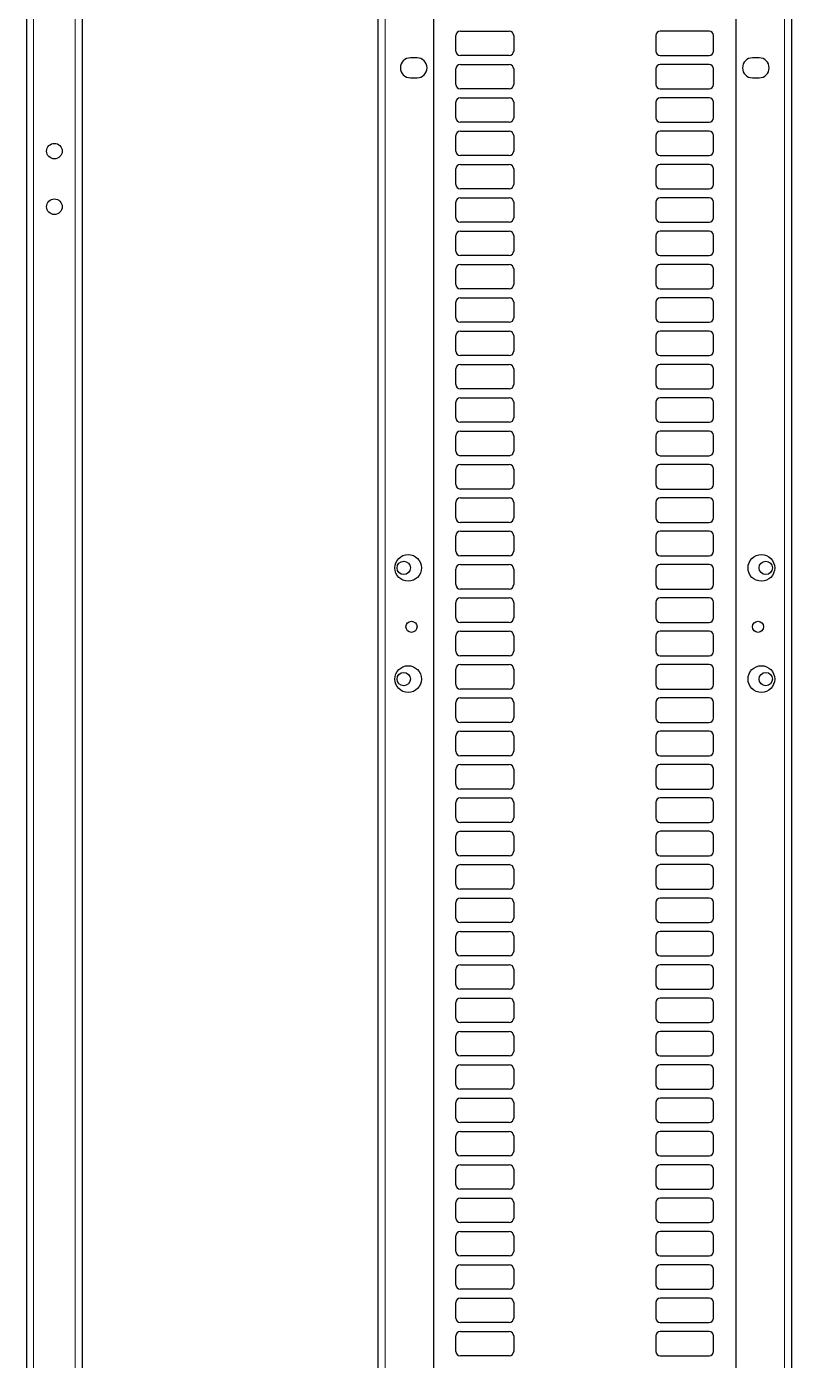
# Model space of a CAD drawing. Header units: millimetres. Extents: x -293 to 528, y -288 to 1990.
# Drawn here: x 119 to 464, y 310 to 910 of the extents above; entities that cross this region are included whole.
import ezdxf

# ---------------------------------------------------------------- set-up
doc = ezdxf.new("R2010")
doc.units = ezdxf.units.MM

msp = doc.modelspace()

# ---------------------------------------------------------------- linework, layer by layer
at = {"color": 8, "linetype": 'Continuous', "lineweight": 18}
for p, q in [((122.54, 1833.17), (122.54, -26.2)), ((141.34, -41.35), (141.34, 1833.17)), ((280.78, -49.83), (280.78, 1803.97)), ((460.58, 1803.97), (460.58, -49.83))]:
    msp.add_line(p, q, dxfattribs=at)
at = {"color": 7, "linetype": 'Continuous', "lineweight": 25}
for p, q in [((144.44, 1833.17), (144.44, -38.45)), ((277.68, -49.83), (277.68, 1833.17)), ((463.68, 1833.17), (463.68, -49.83)), ((119.44, 1803.97), (119.44, -30.83)), ((302.68, -49.83), (302.68, 1803.97)), ((438.68, 1803.97), (438.68, -49.83)), ((312.68, 899.17), (312.68, 906.17)), ((314.68, 908.17), (336.68, 908.17)), ((338.68, 906.17), (338.68, 899.17)), ((402.68, 906.17), (402.68, 899.17)), ((426.68, 908.17), (404.68, 908.17)), ((428.68, 899.17), (428.68, 906.17)), ((295.18, 896.17), (292.18, 896.17)), ((336.68, 897.17), (314.68, 897.17)), ((404.68, 897.17), (426.68, 897.17)), ((449.18, 896.17), (446.18, 896.17)), ((312.68, 884.17), (312.68, 891.17)), ((314.68, 893.17), (336.68, 893.17)), ((338.68, 891.17), (338.68, 884.17)), ((402.68, 891.17), (402.68, 884.17)), ((426.68, 893.17), (404.68, 893.17)), ((428.68, 884.17), (428.68, 891.17)), ((292.18, 887.17), (295.18, 887.17)), ((336.68, 882.17), (314.68, 882.17)), ((404.68, 882.17), (426.68, 882.17)), ((446.18, 887.17), (449.18, 887.17)), ((312.68, 869.17), (312.68, 876.17)), ((314.68, 878.17), (336.68, 878.17)), ((338.68, 876.17), (338.68, 869.17)), ((402.68, 876.17), (402.68, 869.17)), ((426.68, 878.17), (404.68, 878.17)), ((428.68, 869.17), (428.68, 876.17)), ((336.68, 867.17), (314.68, 867.17)), ((404.68, 867.17), (426.68, 867.17)), ((312.68, 854.17), (312.68, 861.17)), ((314.68, 863.17), (336.68, 863.17)), ((338.68, 861.17), (338.68, 854.17)), ((402.68, 861.17), (402.68, 854.17)), ((426.68, 863.17), (404.68, 863.17)), ((428.68, 854.17), (428.68, 861.17)), ((336.68, 852.17), (314.68, 852.17)), ((404.68, 852.17), (426.68, 852.17)), ((312.68, 839.17), (312.68, 846.17)), ((314.68, 848.17), (336.68, 848.17)), ((338.68, 846.17), (338.68, 839.17)), ((402.68, 846.17), (402.68, 839.17)), ((426.68, 848.17), (404.68, 848.17)), ((428.68, 839.17), (428.68, 846.17)), ((336.68, 837.17), (314.68, 837.17)), ((404.68, 837.17), (426.68, 837.17)), ((312.68, 824.17), (312.68, 831.17)), ((314.68, 833.17), (336.68, 833.17)), ((338.68, 831.17), (338.68, 824.17)), ((402.68, 831.17), (402.68, 824.17)), ((426.68, 833.17), (404.68, 833.17)), ((428.68, 824.17), (428.68, 831.17)), ((336.68, 822.17), (314.68, 822.17)), ((404.68, 822.17), (426.68, 822.17)), ((312.68, 809.17), (312.68, 816.17)), ((314.68, 818.17), (336.68, 818.17)), ((338.68, 816.17), (338.68, 809.17)), ((402.68, 816.17), (402.68, 809.17)), ((426.68, 818.17), (404.68, 818.17)), ((428.68, 809.17), (428.68, 816.17)), ((336.68, 807.17), (314.68, 807.17)), ((404.68, 807.17), (426.68, 807.17)), ((312.68, 794.17), (312.68, 801.17)), ((314.68, 803.17), (336.68, 803.17)), ((338.68, 801.17), (338.68, 794.17)), ((402.68, 801.17), (402.68, 794.17)), ((426.68, 803.17), (404.68, 803.17)), ((428.68, 794.17), (428.68, 801.17)), ((336.68, 792.17), (314.68, 792.17)), ((404.68, 792.17), (426.68, 792.17)), ((312.68, 779.17), (312.68, 786.17)), ((314.68, 788.17), (336.68, 788.17)), ((338.68, 786.17), (338.68, 779.17)), ((402.68, 786.17), (402.68, 779.17)), ((426.68, 788.17), (404.68, 788.17)), ((428.68, 779.17), (428.68, 786.17)), ((336.68, 777.17), (314.68, 777.17)), ((404.68, 777.17), (426.68, 777.17)), ((312.68, 764.17), (312.68, 771.17)), ((314.68, 773.17), (336.68, 773.17)), ((338.68, 771.17), (338.68, 764.17)), ((402.68, 771.17), (402.68, 764.17)), ((426.68, 773.17), (404.68, 773.17)), ((428.68, 764.17), (428.68, 771.17)), ((336.68, 762.17), (314.68, 762.17)), ((404.68, 762.17), (426.68, 762.17)), ((312.68, 749.17), (312.68, 756.17)), ((314.68, 758.17), (336.68, 758.17)), ((338.68, 756.17), (338.68, 749.17)), ((402.68, 756.17), (402.68, 749.17)), ((426.68, 758.17), (404.68, 758.17)), ((428.68, 749.17), (428.68, 756.17)), ((336.68, 747.17), (314.68, 747.17)), ((404.68, 747.17), (426.68, 747.17)), ((312.68, 734.17), (312.68, 741.17)), ((314.68, 743.17), (336.68, 743.17)), ((338.68, 741.17), (338.68, 734.17)), ((402.68, 741.17), (402.68, 734.17)), ((426.68, 743.17), (404.68, 743.17)), ((428.68, 734.17), (428.68, 741.17)), ((336.68, 732.17), (314.68, 732.17)), ((404.68, 732.17), (426.68, 732.17)), ((312.68, 719.17), (312.68, 726.17)), ((314.68, 728.17), (336.68, 728.17)), ((338.68, 726.17), (338.68, 719.17)), ((402.68, 726.17), (402.68, 719.17)), ((426.68, 728.17), (404.68, 728.17)), ((428.68, 719.17), (428.68, 726.17)), ((336.68, 717.17), (314.68, 717.17)), ((404.68, 717.17), (426.68, 717.17)), ((312.68, 704.17), (312.68, 711.17)), ((314.68, 713.17), (336.68, 713.17)), ((338.68, 711.17), (338.68, 704.17)), ((402.68, 711.17), (402.68, 704.17)), ((426.68, 713.17), (404.68, 713.17)), ((428.68, 704.17), (428.68, 711.17)), ((336.68, 702.17), (314.68, 702.17)), ((404.68, 702.17), (426.68, 702.17)), ((312.68, 689.17), (312.68, 696.17)), ((314.68, 698.17), (336.68, 698.17)), ((338.68, 696.17), (338.68, 689.17)), ((402.68, 696.17), (402.68, 689.17)), ((426.68, 698.17), (404.68, 698.17)), ((428.68, 689.17), (428.68, 696.17)), ((336.68, 687.17), (314.68, 687.17)), ((404.68, 687.17), (426.68, 687.17)), ((312.68, 674.17), (312.68, 681.17)), ((314.68, 683.17), (336.68, 683.17)), ((338.68, 681.17), (338.68, 674.17)), ((402.68, 681.17), (402.68, 674.17)), ((426.68, 683.17), (404.68, 683.17)), ((428.68, 674.17), (428.68, 681.17)), ((336.68, 672.17), (314.68, 672.17)), ((404.68, 672.17), (426.68, 672.17)), ((312.68, 659.17), (312.68, 666.17)), ((314.68, 668.17), (336.68, 668.17)), ((338.68, 666.17), (338.68, 659.17)), ((402.68, 666.17), (402.68, 659.17)), ((426.68, 668.17), (404.68, 668.17)), ((428.68, 659.17), (428.68, 666.17)), ((336.68, 657.17), (314.68, 657.17)), ((404.68, 657.17), (426.68, 657.17)), ((312.68, 644.17), (312.68, 651.17)), ((314.68, 653.17), (336.68, 653.17)), ((338.68, 651.17), (338.68, 644.17)), ((402.68, 651.17), (402.68, 644.17)), ((426.68, 653.17), (404.68, 653.17)), ((428.68, 644.17), (428.68, 651.17)), ((336.68, 642.17), (314.68, 642.17)), ((404.68, 642.17), (426.68, 642.17)), ((312.68, 629.17), (312.68, 636.17)), ((314.68, 638.17), (336.68, 638.17)), ((338.68, 636.17), (338.68, 629.17)), ((402.68, 636.17), (402.68, 629.17)), ((426.68, 638.17), (404.68, 638.17)), ((428.68, 629.17), (428.68, 636.17)), ((336.68, 627.17), (314.68, 627.17)), ((404.68, 627.17), (426.68, 627.17)), ((312.68, 614.17), (312.68, 621.17)), ((314.68, 623.17), (336.68, 623.17)), ((338.68, 621.17), (338.68, 614.17)), ((402.68, 621.17), (402.68, 614.17)), ((426.68, 623.17), (404.68, 623.17)), ((428.68, 614.17), (428.68, 621.17)), ((336.68, 612.17), (314.68, 612.17)), ((404.68, 612.17), (426.68, 612.17)), ((312.68, 599.17), (312.68, 606.17)), ((314.68, 608.17), (336.68, 608.17)), ((338.68, 606.17), (338.68, 599.17)), ((402.68, 606.17), (402.68, 599.17)), ((426.68, 608.17), (404.68, 608.17)), ((428.68, 599.17), (428.68, 606.17)), ((336.68, 597.17), (314.68, 597.17)), ((404.68, 597.17), (426.68, 597.17)), ((312.68, 584.17), (312.68, 591.17)), ((314.68, 593.17), (336.68, 593.17)), ((338.68, 591.17), (338.68, 584.17)), ((402.68, 591.17), (402.68, 584.17)), ((426.68, 593.17), (404.68, 593.17)), ((428.68, 584.17), (428.68, 591.17)), ((336.68, 582.17), (314.68, 582.17)), ((404.68, 582.17), (426.68, 582.17)), ((312.68, 569.17), (312.68, 576.17)), ((314.68, 578.17), (336.68, 578.17)), ((338.68, 576.17), (338.68, 569.17)), ((402.68, 576.17), (402.68, 569.17)), ((426.68, 578.17), (404.68, 578.17)), ((428.68, 569.17), (428.68, 576.17)), ((336.68, 567.17), (314.68, 567.17)), ((404.68, 567.17), (426.68, 567.17)), ((312.68, 554.17), (312.68, 561.17)), ((314.68, 563.17), (336.68, 563.17)), ((338.68, 561.17), (338.68, 554.17)), ((402.68, 561.17), (402.68, 554.17)), ((426.68, 563.17), (404.68, 563.17)), ((428.68, 554.17), (428.68, 561.17)), ((336.68, 552.17), (314.68, 552.17)), ((404.68, 552.17), (426.68, 552.17)), ((312.68, 539.17), (312.68, 546.17)), ((314.68, 548.17), (336.68, 548.17)), ((338.68, 546.17), (338.68, 539.17)), ((402.68, 546.17), (402.68, 539.17)), ((426.68, 548.17), (404.68, 548.17)), ((428.68, 539.17), (428.68, 546.17)), ((336.68, 537.17), (314.68, 537.17)), ((404.68, 537.17), (426.68, 537.17)), ((312.68, 524.17), (312.68, 531.17)), ((314.68, 533.17), (336.68, 533.17)), ((338.68, 531.17), (338.68, 524.17)), ((402.68, 531.17), (402.68, 524.17)), ((426.68, 533.17), (404.68, 533.17)), ((428.68, 524.17), (428.68, 531.17)), ((336.68, 522.17), (314.68, 522.17)), ((404.68, 522.17), (426.68, 522.17)), ((312.68, 509.17), (312.68, 516.17)), ((314.68, 518.17), (336.68, 518.17)), ((338.68, 516.17), (338.68, 509.17)), ((402.68, 516.17), (402.68, 509.17)), ((426.68, 518.17), (404.68, 518.17)), ((428.68, 509.17), (428.68, 516.17)), ((336.68, 507.17), (314.68, 507.17)), ((404.68, 507.17), (426.68, 507.17)), ((312.68, 494.17), (312.68, 501.17)), ((314.68, 503.17), (336.68, 503.17)), ((338.68, 501.17), (338.68, 494.17)), ((402.68, 501.17), (402.68, 494.17)), ((426.68, 503.17), (404.68, 503.17)), ((428.68, 494.17), (428.68, 501.17)), ((336.68, 492.17), (314.68, 492.17)), ((404.68, 492.17), (426.68, 492.17)), ((312.68, 479.17), (312.68, 486.17)), ((314.68, 488.17), (336.68, 488.17)), ((338.68, 486.17), (338.68, 479.17)), ((402.68, 486.17), (402.68, 479.17)), ((426.68, 488.17), (404.68, 488.17)), ((428.68, 479.17), (428.68, 486.17)), ((336.68, 477.17), (314.68, 477.17)), ((404.68, 477.17), (426.68, 477.17)), ((312.68, 464.17), (312.68, 471.17)), ((314.68, 473.17), (336.68, 473.17)), ((338.68, 471.17), (338.68, 464.17)), ((402.68, 471.17), (402.68, 464.17)), ((426.68, 473.17), (404.68, 473.17)), ((428.68, 464.17), (428.68, 471.17)), ((336.68, 462.17), (314.68, 462.17)), ((404.68, 462.17), (426.68, 462.17)), ((312.68, 449.17), (312.68, 456.17)), ((314.68, 458.17), (336.68, 458.17)), ((338.68, 456.17), (338.68, 449.17)), ((402.68, 456.17), (402.68, 449.17)), ((426.68, 458.17), (404.68, 458.17)), ((428.68, 449.17), (428.68, 456.17)), ((336.68, 447.17), (314.68, 447.17)), ((404.68, 447.17), (426.68, 447.17)), ((312.68, 434.17), (312.68, 441.17)), ((314.68, 443.17), (336.68, 443.17)), ((338.68, 441.17), (338.68, 434.17)), ((402.68, 441.17), (402.68, 434.17)), ((426.68, 443.17), (404.68, 443.17)), ((428.68, 434.17), (428.68, 441.17)), ((336.68, 432.17), (314.68, 432.17)), ((404.68, 432.17), (426.68, 432.17)), ((312.68, 419.17), (312.68, 426.17)), ((314.68, 428.17), (336.68, 428.17)), ((338.68, 426.17), (338.68, 419.17)), ((402.68, 426.17), (402.68, 419.17)), ((426.68, 428.17), (404.68, 428.17)), ((428.68, 419.17), (428.68, 426.17)), ((336.68, 417.17), (314.68, 417.17)), ((404.68, 417.17), (426.68, 417.17)), ((312.68, 404.17), (312.68, 411.17)), ((314.68, 413.17), (336.68, 413.17)), ((338.68, 411.17), (338.68, 404.17)), ((402.68, 411.17), (402.68, 404.17)), ((426.68, 413.17), (404.68, 413.17)), ((428.68, 404.17), (428.68, 411.17)), ((336.68, 402.17), (314.68, 402.17)), ((404.68, 402.17), (426.68, 402.17)), ((312.68, 389.17), (312.68, 396.17)), ((314.68, 398.17), (336.68, 398.17)), ((338.68, 396.17), (338.68, 389.17)), ((402.68, 396.17), (402.68, 389.17)), ((426.68, 398.17), (404.68, 398.17)), ((428.68, 389.17), (428.68, 396.17)), ((336.68, 387.17), (314.68, 387.17)), ((404.68, 387.17), (426.68, 387.17)), ((312.68, 374.17), (312.68, 381.17)), ((314.68, 383.17), (336.68, 383.17)), ((338.68, 381.17), (338.68, 374.17)), ((402.68, 381.17), (402.68, 374.17)), ((426.68, 383.17), (404.68, 383.17)), ((428.68, 374.17), (428.68, 381.17)), ((336.68, 372.17), (314.68, 372.17)), ((404.68, 372.17), (426.68, 372.17)), ((312.68, 359.17), (312.68, 366.17)), ((314.68, 368.17), (336.68, 368.17)), ((338.68, 366.17), (338.68, 359.17)), ((402.68, 366.17), (402.68, 359.17)), ((426.68, 368.17), (404.68, 368.17)), ((428.68, 359.17), (428.68, 366.17)), ((336.68, 357.17), (314.68, 357.17)), ((404.68, 357.17), (426.68, 357.17)), ((312.68, 344.17), (312.68, 351.17)), ((314.68, 353.17), (336.68, 353.17)), ((338.68, 351.17), (338.68, 344.17)), ((402.68, 351.17), (402.68, 344.17)), ((426.68, 353.17), (404.68, 353.17)), ((428.68, 344.17), (428.68, 351.17)), ((336.68, 342.17), (314.68, 342.17)), ((404.68, 342.17), (426.68, 342.17)), ((312.68, 329.17), (312.68, 336.17)), ((314.68, 338.17), (336.68, 338.17)), ((338.68, 336.17), (338.68, 329.17)), ((402.68, 336.17), (402.68, 329.17)), ((426.68, 338.17), (404.68, 338.17)), ((428.68, 329.17), (428.68, 336.17)), ((336.68, 327.17), (314.68, 327.17)), ((404.68, 327.17), (426.68, 327.17)), ((312.68, 314.17), (312.68, 321.17)), ((314.68, 323.17), (336.68, 323.17)), ((338.68, 321.17), (338.68, 314.17)), ((402.68, 321.17), (402.68, 314.17)), ((426.68, 323.17), (404.68, 323.17)), ((428.68, 314.17), (428.68, 321.17)), ((336.68, 312.17), (314.68, 312.17)), ((404.68, 312.17), (426.68, 312.17))]:
    msp.add_line(p, q, dxfattribs=at)
for centre, radius in [((131.94, 854.17), 3.5), ((131.94, 829.17), 3.5), ((291.18, 666.67), 6), ((450.18, 666.67), 6), ((289.18, 666.67), 3), ((452.18, 666.67), 3), ((292.68, 640.17), 2.5), ((448.68, 640.17), 2.5), ((291.18, 616.67), 6), ((289.18, 616.67), 3), ((450.18, 616.67), 6), ((452.18, 616.67), 3)]:
    msp.add_circle(centre, radius, dxfattribs=at)
for centre, radius, start, end in [((314.68, 906.17), 2, 90, 180), ((336.68, 906.17), 2, 0, 90), ((404.68, 906.17), 2, 90, 180), ((426.68, 906.17), 2, 0, 90), ((292.18, 891.67), 4.5, 90, 270), ((295.18, 891.67), 4.5, 270, 90), ((314.68, 899.17), 2, 180, 270), ((336.68, 899.17), 2, 270, 0), ((404.68, 899.17), 2, 180, 270), ((426.68, 899.17), 2, 270, 0), ((446.18, 891.67), 4.5, 90, 270), ((449.18, 891.67), 4.5, 270, 90), ((314.68, 891.17), 2, 90, 180), ((336.68, 891.17), 2, 0, 90), ((404.68, 891.17), 2, 90, 180), ((426.68, 891.17), 2, 0, 90), ((314.68, 884.17), 2, 180, 270), ((336.68, 884.17), 2, 270, 0), ((404.68, 884.17), 2, 180, 270), ((426.68, 884.17), 2, 270, 0), ((314.68, 876.17), 2, 90, 180), ((336.68, 876.17), 2, 0, 90), ((404.68, 876.17), 2, 90, 180), ((426.68, 876.17), 2, 0, 90), ((314.68, 869.17), 2, 180, 270), ((336.68, 869.17), 2, 270, 0), ((404.68, 869.17), 2, 180, 270), ((426.68, 869.17), 2, 270, 0), ((314.68, 861.17), 2, 90, 180), ((336.68, 861.17), 2, 0, 90), ((404.68, 861.17), 2, 90, 180), ((426.68, 861.17), 2, 0, 90), ((314.68, 854.17), 2, 180, 270), ((336.68, 854.17), 2, 270, 0), ((404.68, 854.17), 2, 180, 270), ((426.68, 854.17), 2, 270, 0), ((314.68, 846.17), 2, 90, 180), ((336.68, 846.17), 2, 0, 90), ((404.68, 846.17), 2, 90, 180), ((426.68, 846.17), 2, 0, 90), ((314.68, 839.17), 2, 180, 270), ((336.68, 839.17), 2, 270, 0), ((404.68, 839.17), 2, 180, 270), ((426.68, 839.17), 2, 270, 0), ((314.68, 831.17), 2, 90, 180), ((336.68, 831.17), 2, 0, 90), ((404.68, 831.17), 2, 90, 180), ((426.68, 831.17), 2, 0, 90), ((314.68, 824.17), 2, 180, 270), ((336.68, 824.17), 2, 270, 0), ((404.68, 824.17), 2, 180, 270), ((426.68, 824.17), 2, 270, 0), ((314.68, 816.17), 2, 90, 180), ((336.68, 816.17), 2, 0, 90), ((404.68, 816.17), 2, 90, 180), ((426.68, 816.17), 2, 0, 90), ((314.68, 809.17), 2, 180, 270), ((336.68, 809.17), 2, 270, 0), ((404.68, 809.17), 2, 180, 270), ((426.68, 809.17), 2, 270, 0), ((314.68, 801.17), 2, 90, 180), ((336.68, 801.17), 2, 0, 90), ((404.68, 801.17), 2, 90, 180), ((426.68, 801.17), 2, 0, 90), ((314.68, 794.17), 2, 180, 270), ((336.68, 794.17), 2, 270, 0), ((404.68, 794.17), 2, 180, 270), ((426.68, 794.17), 2, 270, 0), ((314.68, 786.17), 2, 90, 180), ((336.68, 786.17), 2, 0, 90), ((404.68, 786.17), 2, 90, 180), ((426.68, 786.17), 2, 0, 90), ((314.68, 779.17), 2, 180, 270), ((336.68, 779.17), 2, 270, 0), ((404.68, 779.17), 2, 180, 270), ((426.68, 779.17), 2, 270, 0), ((314.68, 771.17), 2, 90, 180), ((336.68, 771.17), 2, 0, 90), ((404.68, 771.17), 2, 90, 180), ((426.68, 771.17), 2, 0, 90), ((314.68, 764.17), 2, 180, 270), ((336.68, 764.17), 2, 270, 0), ((404.68, 764.17), 2, 180, 270), ((426.68, 764.17), 2, 270, 0), ((314.68, 756.17), 2, 90, 180), ((336.68, 756.17), 2, 0, 90), ((404.68, 756.17), 2, 90, 180), ((426.68, 756.17), 2, 0, 90), ((314.68, 749.17), 2, 180, 270), ((336.68, 749.17), 2, 270, 0), ((404.68, 749.17), 2, 180, 270), ((426.68, 749.17), 2, 270, 0), ((314.68, 741.17), 2, 90, 180), ((336.68, 741.17), 2, 0, 90), ((404.68, 741.17), 2, 90, 180), ((426.68, 741.17), 2, 0, 90), ((314.68, 734.17), 2, 180, 270), ((336.68, 734.17), 2, 270, 0), ((404.68, 734.17), 2, 180, 270), ((426.68, 734.17), 2, 270, 0), ((314.68, 726.17), 2, 90, 180), ((336.68, 726.17), 2, 0, 90), ((404.68, 726.17), 2, 90, 180), ((426.68, 726.17), 2, 0, 90), ((314.68, 719.17), 2, 180, 270), ((336.68, 719.17), 2, 270, 0), ((404.68, 719.17), 2, 180, 270), ((426.68, 719.17), 2, 270, 0), ((314.68, 711.17), 2, 90, 180), ((336.68, 711.17), 2, 0, 90), ((404.68, 711.17), 2, 90, 180), ((426.68, 711.17), 2, 0, 90), ((314.68, 704.17), 2, 180, 270), ((336.68, 704.17), 2, 270, 0), ((404.68, 704.17), 2, 180, 270), ((426.68, 704.17), 2, 270, 0), ((314.68, 696.17), 2, 90, 180), ((336.68, 696.17), 2, 0, 90), ((404.68, 696.17), 2, 90, 180), ((426.68, 696.17), 2, 0, 90), ((314.68, 689.17), 2, 180, 270), ((336.68, 689.17), 2, 270, 0), ((404.68, 689.17), 2, 180, 270), ((426.68, 689.17), 2, 270, 0), ((314.68, 681.17), 2, 90, 180), ((336.68, 681.17), 2, 0, 90), ((404.68, 681.17), 2, 90, 180), ((426.68, 681.17), 2, 0, 90), ((314.68, 674.17), 2, 180, 270), ((336.68, 674.17), 2, 270, 0), ((404.68, 674.17), 2, 180, 270), ((426.68, 674.17), 2, 270, 0), ((314.68, 666.17), 2, 90, 180), ((336.68, 666.17), 2, 0, 90), ((404.68, 666.17), 2, 90, 180), ((426.68, 666.17), 2, 0, 90), ((314.68, 659.17), 2, 180, 270), ((336.68, 659.17), 2, 270, 0), ((404.68, 659.17), 2, 180, 270), ((426.68, 659.17), 2, 270, 0), ((314.68, 651.17), 2, 90, 180), ((336.68, 651.17), 2, 0, 90), ((404.68, 651.17), 2, 90, 180), ((426.68, 651.17), 2, 0, 90), ((314.68, 644.17), 2, 180, 270), ((336.68, 644.17), 2, 270, 0), ((404.68, 644.17), 2, 180, 270), ((426.68, 644.17), 2, 270, 0), ((314.68, 636.17), 2, 90, 180), ((336.68, 636.17), 2, 0, 90), ((404.68, 636.17), 2, 90, 180), ((426.68, 636.17), 2, 0, 90), ((314.68, 629.17), 2, 180, 270), ((336.68, 629.17), 2, 270, 0), ((404.68, 629.17), 2, 180, 270), ((426.68, 629.17), 2, 270, 0), ((314.68, 621.17), 2, 90, 180), ((336.68, 621.17), 2, 0, 90), ((404.68, 621.17), 2, 90, 180), ((426.68, 621.17), 2, 0, 90), ((314.68, 614.17), 2, 180, 270), ((336.68, 614.17), 2, 270, 0), ((404.68, 614.17), 2, 180, 270), ((426.68, 614.17), 2, 270, 0), ((314.68, 606.17), 2, 90, 180), ((336.68, 606.17), 2, 0, 90), ((404.68, 606.17), 2, 90, 180), ((426.68, 606.17), 2, 0, 90), ((314.68, 599.17), 2, 180, 270), ((336.68, 599.17), 2, 270, 0), ((404.68, 599.17), 2, 180, 270), ((426.68, 599.17), 2, 270, 0), ((314.68, 591.17), 2, 90, 180), ((336.68, 591.17), 2, 0, 90), ((404.68, 591.17), 2, 90, 180), ((426.68, 591.17), 2, 0, 90), ((314.68, 584.17), 2, 180, 270), ((336.68, 584.17), 2, 270, 0), ((404.68, 584.17), 2, 180, 270), ((426.68, 584.17), 2, 270, 0), ((314.68, 576.17), 2, 90, 180), ((336.68, 576.17), 2, 0, 90), ((404.68, 576.17), 2, 90, 180), ((426.68, 576.17), 2, 0, 90), ((314.68, 569.17), 2, 180, 270), ((336.68, 569.17), 2, 270, 0), ((404.68, 569.17), 2, 180, 270), ((426.68, 569.17), 2, 270, 0), ((314.68, 561.17), 2, 90, 180), ((336.68, 561.17), 2, 0, 90), ((404.68, 561.17), 2, 90, 180), ((426.68, 561.17), 2, 0, 90), ((314.68, 554.17), 2, 180, 270), ((336.68, 554.17), 2, 270, 0), ((404.68, 554.17), 2, 180, 270), ((426.68, 554.17), 2, 270, 0), ((314.68, 546.17), 2, 90, 180), ((336.68, 546.17), 2, 0, 90), ((404.68, 546.17), 2, 90, 180), ((426.68, 546.17), 2, 0, 90), ((314.68, 539.17), 2, 180, 270), ((336.68, 539.17), 2, 270, 0), ((404.68, 539.17), 2, 180, 270), ((426.68, 539.17), 2, 270, 0), ((314.68, 531.17), 2, 90, 180), ((336.68, 531.17), 2, 0, 90), ((404.68, 531.17), 2, 90, 180), ((426.68, 531.17), 2, 0, 90), ((314.68, 524.17), 2, 180, 270), ((336.68, 524.17), 2, 270, 0), ((404.68, 524.17), 2, 180, 270), ((426.68, 524.17), 2, 270, 0), ((314.68, 516.17), 2, 90, 180), ((336.68, 516.17), 2, 0, 90), ((404.68, 516.17), 2, 90, 180), ((426.68, 516.17), 2, 0, 90), ((314.68, 509.17), 2, 180, 270), ((336.68, 509.17), 2, 270, 0), ((404.68, 509.17), 2, 180, 270), ((426.68, 509.17), 2, 270, 0), ((314.68, 501.17), 2, 90, 180), ((336.68, 501.17), 2, 0, 90), ((404.68, 501.17), 2, 90, 180), ((426.68, 501.17), 2, 0, 90), ((314.68, 494.17), 2, 180, 270), ((336.68, 494.17), 2, 270, 0), ((404.68, 494.17), 2, 180, 270), ((426.68, 494.17), 2, 270, 0), ((314.68, 486.17), 2, 90, 180), ((336.68, 486.17), 2, 0, 90), ((404.68, 486.17), 2, 90, 180), ((426.68, 486.17), 2, 0, 90), ((314.68, 479.17), 2, 180, 270), ((336.68, 479.17), 2, 270, 0), ((404.68, 479.17), 2, 180, 270), ((426.68, 479.17), 2, 270, 0), ((314.68, 471.17), 2, 90, 180), ((336.68, 471.17), 2, 0, 90), ((404.68, 471.17), 2, 90, 180), ((426.68, 471.17), 2, 0, 90), ((314.68, 464.17), 2, 180, 270), ((336.68, 464.17), 2, 270, 0), ((404.68, 464.17), 2, 180, 270), ((426.68, 464.17), 2, 270, 0), ((314.68, 456.17), 2, 90, 180), ((336.68, 456.17), 2, 0, 90), ((404.68, 456.17), 2, 90, 180), ((426.68, 456.17), 2, 0, 90), ((314.68, 449.17), 2, 180, 270), ((336.68, 449.17), 2, 270, 0), ((404.68, 449.17), 2, 180, 270), ((426.68, 449.17), 2, 270, 0), ((314.68, 441.17), 2, 90, 180), ((336.68, 441.17), 2, 0, 90), ((404.68, 441.17), 2, 90, 180), ((426.68, 441.17), 2, 0, 90), ((314.68, 434.17), 2, 180, 270), ((336.68, 434.17), 2, 270, 0), ((404.68, 434.17), 2, 180, 270), ((426.68, 434.17), 2, 270, 0), ((314.68, 426.17), 2, 90, 180), ((336.68, 426.17), 2, 0, 90), ((404.68, 426.17), 2, 90, 180), ((426.68, 426.17), 2, 0, 90), ((314.68, 419.17), 2, 180, 270), ((336.68, 419.17), 2, 270, 0), ((404.68, 419.17), 2, 180, 270), ((426.68, 419.17), 2, 270, 0), ((314.68, 411.17), 2, 90, 180), ((336.68, 411.17), 2, 0, 90), ((404.68, 411.17), 2, 90, 180), ((426.68, 411.17), 2, 0, 90), ((314.68, 404.17), 2, 180, 270), ((336.68, 404.17), 2, 270, 0), ((404.68, 404.17), 2, 180, 270), ((426.68, 404.17), 2, 270, 0), ((314.68, 396.17), 2, 90, 180), ((336.68, 396.17), 2, 0, 90), ((404.68, 396.17), 2, 90, 180), ((426.68, 396.17), 2, 0, 90), ((314.68, 389.17), 2, 180, 270), ((336.68, 389.17), 2, 270, 0), ((404.68, 389.17), 2, 180, 270), ((426.68, 389.17), 2, 270, 0), ((314.68, 381.17), 2, 90, 180), ((336.68, 381.17), 2, 0, 90), ((404.68, 381.17), 2, 90, 180), ((426.68, 381.17), 2, 0, 90), ((314.68, 374.17), 2, 180, 270), ((336.68, 374.17), 2, 270, 0), ((404.68, 374.17), 2, 180, 270), ((426.68, 374.17), 2, 270, 0), ((314.68, 366.17), 2, 90, 180), ((336.68, 366.17), 2, 0, 90), ((404.68, 366.17), 2, 90, 180), ((426.68, 366.17), 2, 0, 90), ((314.68, 359.17), 2, 180, 270), ((336.68, 359.17), 2, 270, 0), ((404.68, 359.17), 2, 180, 270), ((426.68, 359.17), 2, 270, 0), ((314.68, 351.17), 2, 90, 180), ((336.68, 351.17), 2, 0, 90), ((404.68, 351.17), 2, 90, 180), ((426.68, 351.17), 2, 0, 90), ((314.68, 344.17), 2, 180, 270), ((336.68, 344.17), 2, 270, 0), ((404.68, 344.17), 2, 180, 270), ((426.68, 344.17), 2, 270, 0), ((314.68, 336.17), 2, 90, 180), ((336.68, 336.17), 2, 0, 90), ((404.68, 336.17), 2, 90, 180), ((426.68, 336.17), 2, 0, 90), ((314.68, 329.17), 2, 180, 270), ((336.68, 329.17), 2, 270, 0), ((404.68, 329.17), 2, 180, 270), ((426.68, 329.17), 2, 270, 0), ((314.68, 321.17), 2, 90, 180), ((336.68, 321.17), 2, 0, 90), ((404.68, 321.17), 2, 90, 180), ((426.68, 321.17), 2, 0, 90), ((314.68, 314.17), 2, 180, 270), ((336.68, 314.17), 2, 270, 0), ((404.68, 314.17), 2, 180, 270), ((426.68, 314.17), 2, 270, 0)]:
    msp.add_arc(centre, radius, start, end, dxfattribs=at)

doc.saveas('drawing.dxf')
